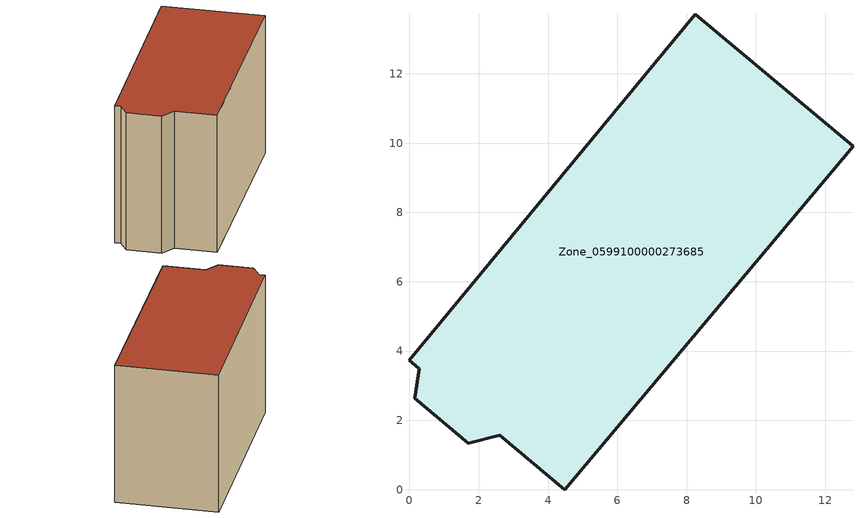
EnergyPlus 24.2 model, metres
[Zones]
Zone_0599100000273685
 floor ground (C_G): 8.25,13.72 12.8,9.91 4.48,0 2.6,1.56 1.7,1.34 0.15,2.63 0.28,3.5 0,3.73 z0
 wall outside (C_F): 0.28,3.5 0.15,2.63 1.7,1.34 2.6,1.56 4.48,0 12.8,9.91 8.25,13.72 0,3.73 0.28,3.5 z0:8.47
 roof outside (C_R): 8.25,13.72 0,3.73 0.28,3.5 0.15,2.63 1.7,1.34 2.6,1.56 4.48,0 12.8,9.91 z8.47
[BUILDING]
Pand.0599100000273685: North Axis=0; Terrain=City; Loads Convergence Tolerance Value=0.04; Temperature Convergence Tolerance Value=0.4; Solar Distribution=FullExterior; Maximum Number of Warmup Days=25; Minimum Number of Warmup Days=1
[Site:Location]
Rotterdam.The.Hague.AP_ZH_NLD Design_Conditions: Latitude=51.96; Longitude=4.45; Time Zone=1; Elevation=-4.5
[SITE:GROUNDTEMPERATURE:BUILDINGSURFACE]
18, 18, 18, 18, 18, 18, 18, 18, 18, 18, 18, 18
[MATERIAL] Thermal Absorptance=0.9; Solar Absorptance=0.7; Visible Absorptance=0.7
Name | Roughness | Thickness | Conductivity | Density | Specific Heat
G.TI.1946-1964 | MediumSmooth | 0.15 | 1 | 540 | 1210
F.TI.1946-1964 | Rough | 0.3 | 0.857143 | 1920 | 840
R.TI.1946-1964 | MediumRough | 0.2 | 0.277778 | 1500 | 1000
[CONSTRUCTION]
C_G: G.TI.1946-1964
C_F: F.TI.1946-1964
C_R: R.TI.1946-1964
[ZONE]
Zone_0599100000273685: Type=1; Multiplier=1; Ceiling Height=Autocalculate; Volume=Autocalculate; Floor Area=autocalculate; Part of Total Floor Area=Yes
[ZONEINFILTRATION:DESIGNFLOWRATE]
Infil_Zone_0599100000273685: Zone or ZoneList or Space or SpaceList=Zone_0599100000273685; Schedule=AlwaysOn; Design Flow Rate Calculation Method=Flow/Area; Flow Rate per Floor Area=0.003; Constant Term Coefficient=1; Temperature Term Coefficient=0; Velocity Term Coefficient=0; Velocity Squared Term Coefficient=0
[HVACTEMPLATE:ZONE:IDEALLOADSAIRSYSTEM]
Zone_0599100000273685: Maximum Heating Supply Air Temperature=50; Minimum Cooling Supply Air Temperature=13; Maximum Heating Supply Air Humidity Ratio=0.0156; Minimum Cooling Supply Air Humidity Ratio=0.0077; Heating Limit=NoLimit; Cooling Limit=NoLimit; Dehumidification Control Type=ConstantSensibleHeatRatio; Cooling Sensible Heat Ratio=0.7; Dehumidification Setpoint=60; Humidification Control Type=None; Humidification Setpoint=30; Outdoor Air Method=None; Outdoor Air Flow Rate per Person=0.00944; Outdoor Air Flow Rate per Zone Floor Area=0; Outdoor Air Flow Rate per Zone=0; Demand Controlled Ventilation Type=None; Outdoor Air Economizer Type=NoEconomizer; Heat Recovery Type=None; Sensible Heat Recovery Effectiveness=0.7; Latent Heat Recovery Effectiveness=0.65
[ZONECONTROL:THERMOSTAT]
ThermostatControl_Zone_0599100000273685: Zone or ZoneList=Zone_0599100000273685; Control Type Schedule=DualSetpointControlType; Control 1=Thermostat_Zone_0599100000273685; Temperature Difference Between Cutout And Setpoint=0
[THERMOSTATSETPOINT:DUALSETPOINT]
Thermostat_Zone_0599100000273685: Heating Setpoint Temperature Schedule=HeatingSetpoint_Zone_0599100000273685; Cooling Setpoint Temperature Schedule=CoolingSetpoint_Zone_0599100000273685
[SCHEDULE:COMPACT]
HeatingSetpoint_Zone_0599100000273685: Through: 12/31, For: AllDays, Until: 24:00, 21
CoolingSetpoint_Zone_0599100000273685: Through: 12/31, For: AllDays, Until: 24:00, 24
DualSetpointControlType: Through: 12/31, For: AllDays, Until: 24:00, 4
AlwaysOn: Through: 12/31, For: AllDays, Until: 24:00, 1
